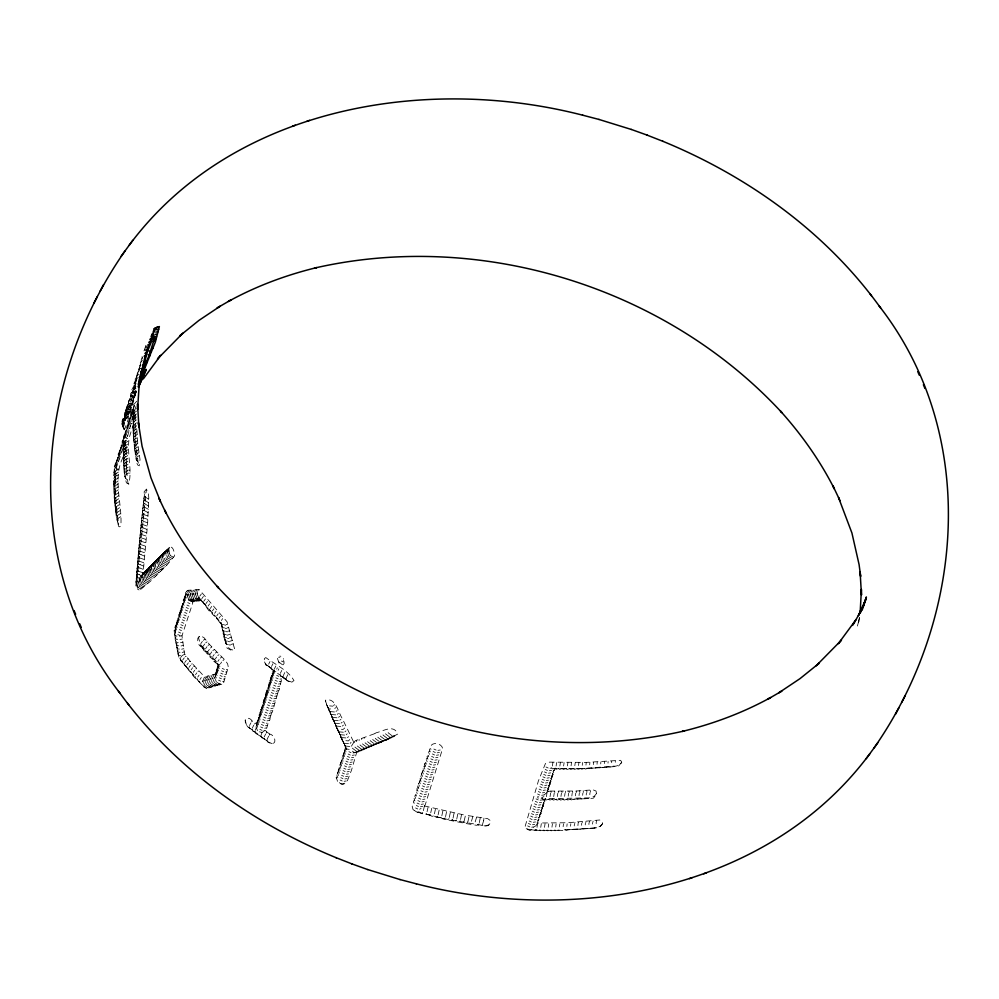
<?xml version="1.0" encoding="UTF-8"?>
<svg xmlns="http://www.w3.org/2000/svg" width="999" height="999" viewBox="0 0 999 999"><rect width="100%" height="100%" fill="white"/><g stroke="black" fill="none" stroke-linecap="round" stroke-linejoin="round"><path stroke-width="0.75" stroke-dasharray="5 3.75" d="M169.505 553.646L168.694 548.339L170.055 546.753C173.589 546.74 174.438 552.872 174.538 555.943L166.746 565.234L150.674 581.068L140.522 589.497L138.037 589.323L136.726 585.776L136.688 582.055L146.428 489.148L148.376 493.231L148.776 497.602L147.602 523.938L143.069 573.588L140.372 577.584M267.757 718.381L269.967 718.056L269.967 719.617L268.331 722.901L266.233 723.288M203.297 682.18L202.997 680.556L204.52 676.81L190.197 661.326L184.778 654.27L184.253 651.897L181.98 635.776L192.682 603.146L192.645 601.523L190.459 600.736M126.573 479.532L124.775 476.036L126.386 482.817L128.784 484.053C132.467 469.48 126.648 453.321 129.183 438.099C131.606 428.509 136.701 418.381 133.754 409.178L133.404 407.729L135.702 405.644M137.725 461.738L136.089 458.404L136.301 461.8L137.7 465.01L139.236 465.796L140.022 459.465L137.762 443.581L136.588 425.774L133.367 428.134M125.424 417.582L127.647 417.432L125.449 417.832L122.203 421.615L122.19 424.95M122.303 422.127L127.647 417.432M122.977 457.48C112.175 478.808 122.54 503.546 120.829 525.924L119.543 526.86L118.594 526.373L116.983 519.767L119.543 526.86M126.586 463.361C127.135 454.72 126.274 446.89 123.963 439.135L123.963 439.135M219.256 668.606L218.356 666.221L219.018 664.347L200.799 644.805L198.701 638.536L198.764 637.125L200.374 635.726L204.008 637.662L209.465 644.455L225.412 660.489L227.672 664.01L228.434 667.919L228.022 669.218L226.311 669.692M164.885 552.722L170.055 546.753M167.407 549.475L166.159 551.46M118.332 474.987C112.575 475.836 112.213 483.641 115.434 487.237L116.109 504.445L118.357 522.852M116.408 468.406L115.11 467.382L115.085 463.923L116.858 461.838L115.934 463.436L116.658 466.783M117.42 464.323L116.696 460.989L117.632 459.378L115.847 461.463L115.872 464.922M118.194 461.875L117.457 458.529L118.394 456.93L116.608 459.016L116.633 462.462M118.956 459.415L118.219 456.081L119.156 454.47L117.37 456.555L117.395 460.002M119.718 456.968L118.906 451.648L120.692 449.562L119.755 451.161L120.479 454.508M121.254 452.048L120.517 448.713L121.453 447.115L119.668 449.188L119.693 452.647M122.015 449.6L121.279 446.253L122.215 444.655L120.429 446.74L120.454 450.187M122.328 423.826L122.877 426.423M122.777 447.14L122.053 443.806L122.977 442.207L121.191 444.28L121.229 447.739M123.814 424.987L123.052 423.201L124.013 420.129M123.539 444.692L122.727 439.373L124.513 437.3L123.576 438.898M124.55 422.627L123.789 420.841L124.75 417.782M125.275 420.279L124.525 418.494L125.474 415.422L123.764 417.42L123.789 420.841M123.826 438.836L124.376 435.876L123.376 439.747L124.176 441.945M125.724 437.062L124.338 437.912L124.251 434.465L126.036 432.38L125.1 433.991L125.712 437.038L129.021 438.748M123.052 426.086L123.489 427.247L126.036 417.844L125.25 416.146L126.211 413.074L124.5 415.072L124.525 418.494M125.849 413.186L125.961 410.364L127.672 408.366L126.723 411.438L127.472 413.224M126.748 415.572L125.986 413.786L126.948 410.726L125.237 412.712L125.25 416.146M126.598 434.877L125.874 431.531L126.798 429.932L125.012 432.018L125.05 435.464M127.36 432.417L126.636 429.083L127.56 427.472L125.787 429.558L125.812 433.004M128.134 429.97L127.31 424.65L129.096 422.565L128.159 424.163L128.896 427.51M131.968 400.262C130.282 397.078 128.509 403.933 129.658 397.177L134.378 390.759L135.976 392.682L126.036 417.819L124.825 415.746L125.3 417.145L122.165 420.891M129.658 425.05L128.933 421.715L129.858 420.117L128.072 422.19L128.097 425.649M130.419 422.602L129.695 419.255L130.619 417.657L128.846 419.742L128.871 423.189M130.994 395.729L130.931 397.227L131.968 395.991L129.87 398.439L129.795 400L130.794 398.813L128.771 401.173L128.709 402.797L129.658 401.66L126.698 406.68L126.723 411.438M131.181 420.142L130.457 416.808L131.393 415.209L129.608 417.282L129.633 420.741M131.955 417.694L131.131 412.375L132.917 410.302L131.98 411.9L132.717 415.234M133.479 412.787L132.755 409.44L133.679 407.842L131.893 409.927L131.93 413.374M133.754 409.178L133.516 406.993L134.44 405.382L132.667 407.467L132.692 410.926M135.889 383.391L134.528 389.073L135.439 387.475L135.889 388.499M136.726 379.083L136.576 375.849L138.137 374.076M137.275 373.239L137.2 374.925L138.112 373.826L136.251 375.999L136.189 377.734L137.063 376.685L135.277 378.771L135.202 380.569L136.039 379.57L134.341 381.556L134.266 383.404L135.052 382.455L133.429 384.353L133.354 386.263L134.116 385.352L131.743 389.972C130.594 396.803 132.33 389.747 133.991 392.969M137.625 375.749L137.487 372.527L138.511 371.353L138.536 372.402M138.337 372.19L138.424 369.218L140.085 367.32M139.473 369.068L139.361 365.909L141.084 363.948M139.423 367.769L139.361 369.33L140.347 368.144L138.324 370.492M140.409 365.746L140.322 362.6L141.334 361.426M140.484 366.546L140.547 365.047M141.184 362.113L141.296 359.29L142.757 357.592M142.045 358.454L142.12 356.481M144.755 349.887L144.83 348.089L146.616 346.016M137.75 586.063L135.989 582.067L137.038 580.094M137.712 581.218L136.251 578.746L137.425 576.623M137.974 577.897L136.513 575.412L137.812 573.151M145.742 347.053L145.817 345.317M139.373 574.65L138.287 574.625L136.788 572.09L138.249 569.617M138.524 571.241L137.063 568.756L138.561 566.271M138.811 567.919L137.338 565.434L139.011 562.961M140.197 564.66L139.123 564.635L137.625 562.1L139.136 559.59M143.669 562.674L139.41 561.301L138.561 560.164L137.962 558.029L139.798 556.418M139.685 557.942L138.224 554.845L140.135 553.109M141.071 554.67L139.997 554.645L138.499 552.11L140.459 549.787M144.53 552.697L140.31 551.311L139.435 550.149L138.849 548.026L140.322 546.241M140.597 547.952L139.123 544.855L141.121 543.156M139.435 574.7L141.246 575.961L137.924 580.669L139.573 586.525M145.13 546.028L140.921 544.642L140.047 543.481L139.46 541.358L141.446 539.835M145.442 542.694L141.234 541.308L140.359 540.134L139.785 538.024L141.259 536.251M145.754 539.36L141.558 537.962L140.684 536.8L140.097 534.69L142.095 533.179M146.066 536.038L141.883 534.627L141.009 533.466L140.422 531.356L142.42 529.845M146.391 532.704L142.208 531.293L141.334 530.119L140.759 528.021L142.745 526.51M143.594 527.984L142.545 527.959L141.034 525.437L143.082 523.176M147.04 526.036L142.882 524.625L141.995 523.439L141.433 521.341L143.419 519.842M147.377 522.702L143.232 521.291L142.345 520.104L141.771 518.006L143.769 516.508M147.727 519.368L143.581 517.944L142.682 516.758L142.12 514.672L144.118 513.174M147.964 516.008L143.931 514.61L143.032 513.411L142.47 511.326L144.43 509.815M148.177 512.712L143.394 510.077L142.832 507.992L144.693 506.431M148.439 509.328L143.756 506.73L143.194 504.645L144.955 503.046M148.501 506.068L144.118 503.384L143.556 501.311L145.055 499.575M148.589 502.759L144.48 500.049L143.931 497.964L145.454 496.253M148.676 499.288L144.855 496.703L144.306 494.63L145.692 492.944M141.521 575.549L142.432 581.118M143.906 573.089L144.805 578.633M146.304 570.629L147.19 576.148M148.714 568.169L149.6 573.663M151.149 565.709L152.023 571.178M154.833 562L155.694 567.432M158.566 558.291L159.403 563.686M162.325 554.57L163.162 559.927M167.407 549.587L168.232 554.907M175.437 635.676L174.525 634.24C176.011 642.894 175.474 631.118 175.162 628.309L186.638 591.483L188.074 590.284L199.176 589.46L227.06 621.803L234.49 648.563L231.219 650.262L227.098 648.151L225.587 642.32C224.625 635.888 223.476 627.497 220.03 621.366L199.912 598.901L199.413 597.252M175.624 632.442L174.837 630.581L175.824 627.497L174.038 629.582L174.613 634.615L175.499 633.666M175.974 638.923L175.087 637.512C174.912 642.757 177.098 640.634 176.011 636.962M176.386 629.994L175.574 624.675L177.36 622.589L176.361 625.674L177.148 627.534M176.523 642.157L175.649 640.784C175.275 645.479 177.872 644.33 176.498 640.284M177.073 645.404L176.224 644.043L176.885 647.677L176.985 643.618M177.922 625.074L177.123 623.214L178.122 620.142L176.336 622.215L176.361 625.674M177.635 648.638L176.798 647.302L177.472 650.923L177.472 646.952M178.684 622.627L177.897 620.766L178.883 617.682L177.098 619.767L177.123 623.214M178.209 651.86L177.385 650.561L178.072 654.17L177.972 650.287M179.445 620.167L178.659 618.306L179.645 615.234L177.859 617.307L177.897 620.766M180.207 617.719L179.395 612.399L181.181 610.327L180.182 613.398L180.981 615.259M178.784 655.094L177.997 653.808L179.633 659.602L182.792 662.712L182.33 661.163M181.743 612.812L180.944 610.951L181.943 607.867L180.157 609.952L180.182 613.398M182.505 610.352L181.718 608.491L182.705 605.406L180.919 607.492L180.944 610.951M183.267 607.904L182.48 606.031L183.466 602.959L181.693 605.044L181.718 608.491M184.028 605.444L183.242 603.583L184.241 600.499L182.455 602.584L182.48 606.031M184.803 602.996L183.978 597.677L185.764 595.591L184.778 598.676L185.564 600.536M186.326 598.076L185.539 596.216L186.526 593.144L184.74 595.217L184.778 598.676M216.321 678.009L215.559 676.223L216.121 672.14L219.018 664.347M217.058 675.661L216.296 673.875L216.92 671.365M217.782 673.314L217.033 671.528L217.67 668.993M218.519 670.953L217.757 669.168L218.406 666.633M218.494 666.82L218.968 664.585M220.829 622.29L221.703 626.348L222.14 625.449M222.178 627.122L221.653 626.086L222.452 629.682L222.952 628.696M222.902 630.431L222.39 629.42L223.277 632.592M225.125 640.334L224.663 639.385L225.574 642.519M257.692 727.284L256.593 723.763L252.098 721.003C250.911 718.543 246.491 716.458 245.217 720.042L246.828 726.51L249.35 727.796L249.213 726.573M256.955 724.375L256.006 727.022L256.743 728.683M274.513 673.289L273.738 670.317L270.642 677.921L270.854 679.545L269.88 680.257L270.142 681.917L269.156 682.654L269.393 684.352L268.394 685.102L268.644 686.788L267.645 687.537L267.882 689.223L266.895 689.972L267.133 691.658L266.146 692.419L264.847 699L263.861 699.775L264.073 701.473L263.074 702.247L263.299 703.945L262.3 704.72L262.525 706.418L261.513 707.192L261.75 708.89L260.739 709.652L260.964 711.363L259.94 712.162L260.152 713.91L259.166 714.747L259.34 716.458L256.855 722.564L256.905 725.424M257.63 719.892L258.466 724.837M257.667 722.976L257.73 721.59M258.404 717.319L259.228 722.377M258.441 720.516L258.529 718.993M259.99 719.929L259.166 714.747M259.94 712.162L260.751 717.469M259.965 715.609L260.152 713.91M261.526 715.022L260.964 711.363M262.287 712.562L261.75 708.89M263.049 710.102L262.525 706.418M286.164 678.309L286.426 680.356L290.547 682.467L293.993 680.719C288.736 670.716 274.775 664.148 265.771 657.567L264.323 658.678L264.548 661.937L265.946 665.147L268.456 666.445L268.319 665.209M263.811 707.654L263.137 702.172M264.573 705.194L264.073 701.473M265.347 702.747L264.847 699M266.109 700.287L265.622 696.528M266.87 697.839L266.371 694.093M267.632 695.379L267.133 691.658M268.406 692.931L267.695 687.474M269.168 690.471L268.644 686.788M269.93 688.024L269.393 684.352M269.88 680.294L270.692 685.564M269.905 683.703L270.142 681.917M270.642 677.921L271.453 683.104M270.667 681.243L270.854 679.545M272.228 680.656L271.391 675.599M272.153 673.264L272.989 678.196M272.203 676.335L272.277 674.812M272.914 671.028L273.751 675.749M272.964 673.888L273.014 672.502M278.484 661.65L282.442 664.772L279.096 663.061L277.41 658.428L278.821 658.553M353.434 741.558L342.445 718.843C338.099 712.25 335.577 696.902 325.349 700.274L327.01 705.669L332.892 706.168M346.665 749.525L325.999 703.346M334.265 721.328L334.365 722.727M335.539 724.188L335.639 725.586M336.825 727.11L336.925 728.446M344.443 751.835L338.449 769.754L337.25 776.46L336.226 777.434L337.899 782.342L342.02 784.452L346.778 782.329L351.498 770.204L356.78 752.035L386.426 740.122L397.677 734.09C393.981 723.8 382.904 731.368 375.974 732.854L374.388 733.953M338.112 729.957L338.211 731.318M339.398 732.804L339.51 734.178M338.449 769.754L339.31 773.126M339.185 767.294L340.047 770.766M340.696 735.651L340.796 737.025M339.935 764.834L340.784 768.406M340.671 762.362L341.508 766.046M341.995 738.498L342.095 739.859M341.408 759.914L342.245 763.686M342.145 757.542L342.982 761.325M342.882 755.157L343.718 758.965M343.306 741.358L343.406 742.682M343.619 752.771L344.455 756.605M345.192 754.245L344.355 750.399L345.916 747.077M344.618 744.218L344.705 745.479M345.929 751.885L345.092 748.014M374.438 733.766L355.369 740.659L353.983 742.707M356.768 740.684L356.518 741.633M415.684 798.513L414.76 795.953L415.971 794.929L415.534 793.406L416.683 792.357L417.058 788.336L418.156 787.299L417.832 785.863L418.906 784.827L418.593 783.378L419.667 782.342L421.653 773.501L425.025 765.197L424.712 763.773L425.799 762.761L425.474 761.338L426.573 760.339L426.236 758.94L427.385 757.991L426.998 756.593L428.209 755.656L427.759 754.233L429.021 753.321L428.559 751.935L429.845 751.011L429.445 749.65L431.568 746.553L431.281 745.229C434.403 741.795 441.845 743.918 442.632 748.438L425.324 804.57L424.063 806.655L419.63 809.252M541.87 811.001L540.084 813.198L541.87 811.113L541.446 809.714L542.632 808.478L542.22 807.229L543.406 806.006L543.006 804.757L545.479 799.038M542.632 808.478L540.846 810.738L541.446 809.714M543.406 806.006L541.608 808.291L542.22 807.229M544.168 803.533L542.382 805.831L543.006 804.757M544.93 801.061L543.144 803.383L543.781 802.284M548.751 788.785L546.965 791.108L548.751 788.785L549.113 785.127L550.287 783.915L549.875 782.692L551.048 781.48L550.624 780.256L551.81 779.095L551.323 777.909C553.496 775.436 552.622 772.327 554.545 769.742L554.095 768.593L555.107 768.381L583.528 768.493L613.611 766.121C616.458 766.895 624.238 763.548 620.579 760.314L586.326 762.387L549.487 762.137L545.466 763.498L538.386 780.956L525.224 826.086L525.824 828.333L529.607 830.431L532.642 829.295M549.525 786.35L547.727 788.661L548.364 787.562M550.287 783.915L548.488 786.201L549.113 785.127M551.048 781.48L549.25 783.74L549.875 782.692M551.81 779.095L550.024 781.293L550.624 780.256M551.236 792.269L550.948 791.083L576.123 791.033L593.044 789.847L596.041 791.033L596.578 794.43L593.331 798.213L588.136 798.576M540.621 812.262L541.096 813.523L539.81 814.822L539.41 818.656L537.025 823.014L567.644 822.751L599.675 819.992L601.735 821.116L602.659 823.713L599.412 827.497L594.417 827.971M621.778 762.187L618.531 766.133L613.523 766.608M123.789 428.271L124.063 429.108L123.751 427.797M123.027 426.935L124.276 429.458L124.251 428.783M135.414 414.573L135.739 441.133L138.024 461.8L139.236 465.796M464.135 821.016L465.497 815.209L487.687 818.656L490.047 820.354L490.472 822.989L488.311 825.549L483.878 826.36L481.993 825.311L445.479 818.993L416.084 811.65L413.074 809.627L412.175 806.593L413.886 802.771L413.399 801.198L414.548 800.099L414.061 798.476L415.259 797.489M467.869 821.802L469.18 815.808M127.547 417.27L131.543 403.546L136.151 392.02M182.904 642.22L180.494 642.694M123.626 427.085L123.589 427.797L123.014 426.286M124.288 423.514L123.039 421.278L123.564 422.814M135.389 414.835L133.142 410.726L136.638 408.154M118.382 472.09L113.961 475.012L115.572 478.434L115.434 487.237M118.307 477.797L113.973 480.781M115.472 484.353L113.761 480.781M123.739 427.547L124.063 428.371M480.282 817.706L479.108 823.688M115.572 478.434L116.521 467.045L127.685 435.764L135.926 406.456M424.275 806.605L423.376 810.639M427.972 807.529L427.06 811.725M431.68 808.428L430.744 812.774M435.402 809.302L434.428 813.81M439.123 810.139L438.124 814.809M442.844 810.951L441.833 815.783M446.578 811.737L445.542 816.72M450.312 812.499L449.25 817.644M454.046 813.223L452.972 818.531M457.792 813.923L456.693 819.38M461.538 814.597L460.414 820.216M483.653 820.604L483.953 818.156M537.624 823.476L537 827.384M541.333 823.626L540.746 827.372M547.002 792.844L546.391 796.653M552.947 762.374L552.347 766.008M545.042 823.738L544.492 827.334M550.624 792.981L550.049 796.653M556.668 762.562L556.106 766.033M548.738 823.825L548.239 827.259M554.233 793.094L553.696 796.615M560.389 762.574L559.865 766.008M552.435 823.888L551.972 827.16M557.829 793.181L557.33 796.54M564.11 762.612L563.611 765.971M556.131 823.913L555.706 827.022M561.426 793.243L560.963 796.453M567.932 762.637L567.345 765.896M559.802 823.913L559.428 826.86M565.022 793.268L564.597 796.328M571.515 762.712L571.078 765.796M563.486 823.875L563.136 826.673M568.606 793.281L568.219 796.178M575.262 762.599L574.812 765.671M567.145 823.825L566.845 826.448M572.177 793.256L571.84 796.003M578.921 762.549L578.533 765.509M570.816 823.725L570.541 826.198M575.749 793.194L575.449 795.803M582.592 762.524L582.255 765.309M574.462 823.613L574.238 825.923M579.32 793.119L579.045 795.566M586.263 762.462L585.951 765.097M582.879 793.006L582.642 795.304M578.109 823.463L577.922 825.611M589.922 762.374L589.66 764.834M586.425 792.869L586.226 795.017M581.743 823.288L581.593 825.274M593.568 762.249L593.356 764.56M589.959 792.707L589.81 794.692M585.364 823.076L585.264 824.899M597.215 762.1L597.04 764.247M588.985 822.839L588.923 824.5M600.849 761.925L600.711 763.91M592.594 822.577L592.569 824.075M604.482 761.725L604.37 763.536M596.191 822.289L596.203 823.613M608.091 761.488L608.029 763.136M611.7 761.226L611.675 762.712M615.297 760.926L615.309 762.249M123.052 423.201L123.014 417.832L125.499 413.136L124.7 414.086L124.775 412.237L126.486 410.252L125.649 411.251L125.724 409.453L127.772 406.793M128.759 403.146L128.621 403.833L128.646 400.774L129.82 399.45M133.042 396.665L132.093 395.691L130.694 395.966M131.656 392.919L132.005 392.083M133.416 391.571L133.292 392.32L133.391 389.81L134.703 388.286M136.513 378.708L137.188 377.46M137.525 374.75L137.412 375.512M139.46 368.032L139.286 368.868M140.359 364.747L140.235 365.559M859.452 617.482L858.74 621.678L859.565 617.694M223.714 631.992L223.102 633.728L224.026 635.901M224.5 635.277L223.851 637.025L224.725 639.647L225.312 638.536M333.092 719.804L332.992 718.568M209.34 649.4L207.954 651.348M211.751 651.86L210.389 653.895M222.652 618.618L221.378 620.504M221.603 662.05L220.429 663.898M184.291 657.817L182.667 660.064M186.326 660.327L184.74 662.537M188.386 662.824L186.838 664.997M201.398 593.93L199.738 596.216M203.396 596.453L201.786 598.701M190.472 665.309L188.973 667.444M205.432 598.963L203.858 601.173M192.582 667.782L191.121 669.879M207.492 601.46L205.956 603.633M194.73 670.254L193.294 672.302M202.36 641.433L200.811 643.643M209.59 603.945L208.079 606.081M196.865 672.839L195.504 674.712M204.658 644.055L203.159 646.228M211.701 606.43L210.227 608.516M199.076 675.137L197.74 677.11M213.836 608.891L212.412 610.938M206.993 646.678L205.544 648.801M201.298 677.559L199.987 679.495M215.996 611.338L214.61 613.349M218.194 613.773L216.845 615.746M220.392 616.308L219.106 618.131M214.161 654.52L212.862 656.418M216.608 657.055L215.347 658.928M219.106 659.527L217.882 661.413M273.763 670.379L271.678 669.592L271.228 667.444M143.731 586.813L140.847 585.352L140.135 583.691M333.491 705.469L334.74 704.682M335.989 711.388L337.2 710.564M337.25 714.335L338.436 713.486M338.511 717.282L339.672 716.408M339.785 720.217L340.921 719.33M341.059 723.139L342.17 722.24M342.332 726.061L343.431 725.137M343.619 728.97L344.692 728.021M344.905 731.88L345.966 730.906M346.203 734.777L347.227 733.79M347.502 737.662L348.514 736.663M348.813 740.546L349.787 739.522M350.125 743.418L351.086 742.369M351.411 746.191L354.245 741.645M483.666 820.629L482.155 825.474L480.169 825.836L478.246 824.774M533.241 827.372L536.038 825.686L537.986 821.902M334.74 708.428L335.964 707.617M859.465 617.844L857.317 626.173L859.502 618.856M134.415 393.444L135.727 393.256L129.907 414.548L124.488 429.795L122.427 426.011M126.623 446.478L122.989 457.417M268.993 666.633L273.738 670.317M264.56 739.048L247.777 726.86L245.717 723.95M283.666 677.697L280.407 675.711L280.12 674.025M286.676 679.844L283.766 677.347M122.74 421.103L122.39 425.099L123.551 427.784M122.29 423.601L123.089 420.154M142.745 575.112L144.443 572.352M145.13 572.639C152.46 562.699 145.08 570.154 146.316 574.013M147.54 570.167L149.188 567.482M148.751 568.918L150.387 566.271M149.962 567.682L152.984 563.386L166.296 550.486M151.186 566.445L153.234 563.411M153.634 563.96L155.232 561.388M154.87 562.712L156.456 560.164M157.343 560.214L159.191 557.392M158.591 558.965L160.389 556.206M163.624 553.97L165.11 551.61M168.719 548.951L169.63 547.464M356.343 751.161L352.497 748.313L352.085 745.341M159.84 557.717L161.588 555.019M167.432 550.212L168.519 548.476M187.625 592.844L188.923 590.571M189.273 592.607L190.509 590.397M190.921 592.37L192.083 590.259M192.582 592.132L193.631 590.159M194.256 591.883L195.192 590.059M195.941 591.633L196.753 589.959M197.627 591.383L198.314 589.885M205.319 678.97L207.23 676.111L216.159 673.776M207.255 678.446L208.142 676.261M209.216 677.921L210.115 675.661M211.164 677.384L212.1 675.074M213.137 676.847L214.136 674.425M215.11 676.311L215.459 674.974M359.053 740.559L359.303 739.635M361.601 739.485L361.825 738.636M364.148 738.386L364.348 737.649M124.4 419.405L127.635 417.819L128.371 416.133L136.089 391.221M132.767 404.083L131.294 404.308M131.806 407.704L130.295 407.942M249.525 725.549L250.874 722.914M268.644 664.185L269.98 661.563M252.41 727.859L253.783 725.162M271.528 666.508L272.889 663.811M255.332 730.157L256.231 727.909M274.438 668.806L275.824 666.033M276.673 669.193L277.372 667.782M278.134 670.304L278.846 668.88M261.226 734.702L262.063 732.442L266.321 729.607L268.144 723.014M280.332 673.338L281.755 670.429M264.211 736.937L265.647 733.965M283.316 675.574L284.765 672.602M267.208 739.148L268.669 736.113M286.326 677.797L287.787 674.75M134.69 396.865L133.354 397.053M251.798 721.84L252.098 721.003M254.67 724.125L255.007 723.201M266.433 733.054L266.758 731.942L265.409 730.369M269.43 735.227L269.767 734.065L266.77 731.93M134.178 397.777L131.543 396.004M133.953 397.44L133.317 397.427M136.039 391.358L132.592 402.023L136.176 391.358L132.855 400.449L135.976 392.682M123.102 420.854L122.29 424.026M122.84 422.315L123.814 420.404M274.176 669.655L274.513 671.615L275.849 671.753M255.057 731.018L255.469 733.154L258.266 734.927L258.217 734.265M256.743 733.179L256.793 733.828M261.014 735.376L261.351 737.474L264.111 738.885L264.023 737.537M267.045 739.672L267.32 741.72L271.441 743.818C277.959 743.556 274.001 734.552 269.767 734.065M329.483 711.525L335.439 712.037M334.515 723.151L340.597 723.676M335.789 726.036L341.908 726.573M339.635 734.652L345.841 735.189M340.921 737.499L347.165 738.049M336.738 727.647L342.22 740.346L348.501 740.908M252.123 728.795L252.572 730.956L255.045 732.155M283.129 676.173L283.429 678.246L286.064 679.507M327.173 706.131L328.796 708.89L334.166 709.103M330.744 714.447L336.725 714.959M331.993 717.357L338.012 717.869M333.254 720.254L339.298 720.779M328.334 708.878L337.063 728.908L343.219 729.445M338.349 731.78L344.53 732.329M343.519 743.194L349.837 743.756M344.83 746.016L351.173 746.59M341.92 739.085L346.141 748.85L350.312 749.6L353.821 752.21M544.193 794.929L547.964 791.508M127.635 417.819L125.487 418.082L122.24 421.865M283.629 659.178L283.304 658.628M132.867 418.668L132.155 418.718M131.219 414.348L132.155 412.749L130.37 414.835L130.394 418.281M127.397 426.623L128.334 425.025L126.548 427.097L126.573 430.557M124.301 435.452L124.763 434.652L123.876 435.689L123.314 449.787L125.599 453.846M122.815 441.346L123.739 439.747L121.965 441.833L121.99 445.279M118.993 453.621L119.917 452.023L118.132 454.095L118.169 457.554M115.172 465.896L116.096 464.298L114.311 466.371L113.811 477.872L115.522 481.381M184.066 599.65L185.002 598.051L183.217 600.124L183.242 603.583M179.483 614.373L180.419 612.774L178.634 614.86L178.659 618.306M175.662 626.648L176.586 625.049L174.813 627.122L174.837 630.581M553.434 770.853L553.084 771.478L554.208 770.154M552.747 773.189L552.31 773.925L553.746 772.252M552.122 775.474L551.548 776.385L553.171 774.487M551.323 777.909L550.786 778.833L552.572 776.735M544.555 799.812L543.906 800.923L545.392 799.013M539.81 814.822L539.323 815.659L541.108 813.561M538.985 817.369L538.548 818.106L540.159 816.233M538.149 819.942L537.787 820.566L539.173 818.943M353.933 752.434L358.579 751.885M361.114 750.836L356.468 751.41M363.673 749.737L358.991 750.374M366.233 748.651L361.526 749.337M368.781 747.577L364.073 748.301M371.328 746.503L366.621 747.24M373.863 745.441L369.168 746.178M378.921 743.306L374.6 744.155M383.928 741.233L379.682 741.957M384.627 739.797L388.873 739.023M391.233 737.936L387.125 738.536M393.494 736.85L389.71 737.412M419.056 811.588L418.668 812.224L421.166 813.498L429.707 815.034M422.777 812.562L422.315 813.111M426.498 813.511L425.999 814.085M433.429 815.958L432.142 816.358L429.782 815.159L430.232 814.422M440.846 817.706L435.814 817.257L433.491 816.083L433.966 815.309M437.712 816.171L437.125 816.845M479.083 823.8L478.396 824.924L476.461 825.274L465.334 823.438L443.169 818.98L440.934 817.831L441.458 816.995M445.204 817.794L444.567 818.543M448.963 818.568L448.301 819.355M452.722 819.317L452.035 820.129M456.481 820.042L455.769 820.878M460.252 820.728L459.503 821.603M464.011 821.39L463.249 822.302M467.807 822.002L466.995 822.951M550.062 768.293L551.76 767.931M551.673 768.056L552.847 768.955L555.469 768.094M554.732 768.531L556.093 769.317L559.178 768.219M558.466 768.631L559.765 769.392L562.874 768.318M542.782 799.862L545.729 798.8M562.187 768.706L563.436 769.43L566.57 768.393M545.017 799.225L546.341 799.987L549.338 798.925M565.896 768.743L567.107 769.442L570.254 768.443M548.651 799.325L549.912 800.062L552.947 799.025M526.223 828.708L533.291 830.569L536.351 829.445M569.605 768.755L570.766 769.43L573.938 768.456M552.26 799.387L553.496 800.112L556.543 799.1M531.943 829.807L536.975 830.669L540.059 829.582M573.314 768.743L574.425 769.392L577.622 768.431M555.881 799.437L557.067 800.124L560.127 799.138M535.676 829.932L540.659 830.743L543.768 829.682M577.01 768.693L578.071 769.317L581.293 768.393M559.49 799.45L560.626 800.112L563.723 799.15M580.694 768.618L581.705 769.205L584.952 768.318M539.385 830.019L544.33 830.793L547.464 829.757M563.099 799.437L564.185 800.074L567.295 799.15M584.378 768.518L585.339 769.08L588.611 768.206M543.094 830.082L547.989 830.806L551.148 829.794M566.695 799.4L567.744 800.012L570.866 799.1M588.049 768.381L592.257 768.069M546.803 830.119L551.66 830.793L554.832 829.807M570.292 799.337L571.291 799.912L574.437 799.038M591.72 768.219L595.891 767.906M550.599 830.181L555.307 830.743L558.503 829.794M573.876 799.237L577.996 798.938M595.379 768.019L599.525 767.719M554.208 830.107L558.953 830.669L562.175 829.744M577.447 799.113L581.555 798.813M599.025 767.794L603.146 767.494M557.904 830.044L562.599 830.569L565.846 829.669M581.018 798.963L585.089 798.663M602.659 767.544L606.755 767.244M565.272 829.869L566.233 830.431L569.492 829.57M584.577 798.788L588.623 798.488M606.293 767.269L610.352 766.957M568.943 829.732L573.139 829.432M572.602 829.57L576.785 829.27M576.261 829.382L580.407 829.07M579.907 829.158L584.028 828.845M583.553 828.908L587.649 828.596M587.187 828.621L591.246 828.321M609.914 766.957L613.948 766.645M202.997 680.556L202.273 681.867M602.672 823.538L599.987 826.41L596.153 827.846L561.613 829.969M123.077 420.379L123.938 418.881M123.077 420.616L123.839 419.48M123.139 421.091L123.814 419.78M157.68 558.941L156.106 561.463L156.93 566.183M163.873 552.809L162.4 555.057L162.338 557.929M148.389 568.256L152.01 564.66M215.472 674.787L216.134 673.826M596.615 793.393L594.48 796.041L590.559 797.826L545.604 798.725M144.48 572.302C148.401 568.019 142.095 574.537 143.918 576.485M201.611 600.199L197.814 601.186L193.544 598.688M190.21 599.163L194.493 601.71L198.127 601.123M146.216 570.441L147.128 569.605M143.069 573.588L144.668 572.102M126.623 408.416L128.659 403.234M122.927 419.805L123.651 418.943L122.19 420.654L122.49 426.273M136.551 411.076L133.054 413.673L135.302 417.632M115.847 472.602L114.198 469.193L115.409 468.081M276.161 691.383L279.221 690.147L282.13 676.685M143.893 350.874L145.592 348.888M136.613 378.084L135.564 381.993L137.263 386.526M131.743 392.332L130.694 393.569L130.607 396.528M126.698 408.017L127.672 406.88M136.676 401.236L133.429 405.02L132.867 419.418L135.215 423.564M133.404 407.729L133.454 408.466M122.178 421.366L125.412 417.345L127.435 416.97L124.201 418.793M133.129 410.801L134.041 413.436M133.117 413.623L133.928 416.358M125.574 445.042L123.601 441.296L127.61 438.499M114.023 472.152L118.469 469.205M113.923 475.049L114.823 477.722M146.428 489.148L144.181 491.758L144.256 495.404M144.518 494.268L143.881 498.738M144.143 497.602L143.506 502.085M143.769 500.949L143.132 505.419M143.406 504.283L142.77 508.753M143.044 507.629L142.42 512.1M142.682 510.964L142.07 515.434M142.333 514.31L141.721 518.768M141.983 517.644L141.371 522.102M141.646 520.979L141.034 525.437M141.296 524.313L140.697 528.783M140.971 527.659L140.372 532.117M140.634 530.993L140.047 535.452M140.31 534.328L139.723 538.786M139.997 537.662L139.41 542.107M139.673 540.996L139.098 545.442M139.361 544.33L138.799 548.776M139.061 547.664L138.499 552.11M138.761 550.998L138.199 555.444M138.461 554.333L137.912 558.766M138.174 557.667L137.625 562.1M137.887 560.988L137.338 565.434M137.6 564.323L137.063 568.756M137.325 567.657L136.788 572.09M137.05 570.978L136.513 575.412M136.776 574.313L136.251 578.746M136.513 577.647L135.989 582.067M136.251 580.968L135.839 585.814L137.238 589.023L139.048 589.947M139.248 577.897L140.085 583.591M144.418 572.165L140.335 576.773L140.222 579.595L141.92 584.065M146.89 569.605L142.707 574.325L143.619 579.87M149.288 567.145L145.105 571.865L145.991 577.397M151.748 564.635L147.502 569.405L148.389 574.912M154.183 562.162L149.925 566.945L150.812 572.427M155.369 560.976L152.372 564.472L153.247 569.929M157.73 558.628L153.609 563.236L154.47 568.681M158.916 557.454L156.069 560.764L156.081 564.135M161.276 555.132L157.318 559.527L158.167 564.934M162.412 554.008L159.815 557.055L160.652 562.437M164.71 551.785L161.064 555.806L161.9 561.176M165.846 550.686L163.586 553.321L164.423 558.678M166.933 549.662L164.86 552.085L165.684 557.417M169.018 547.714L166.134 550.836L166.958 556.156M187.25 590.734L185.514 592.769L185.539 596.216M199.388 636.375L197.814 638.211L197.702 641.033L199.388 645.566L200.861 646.316L200.424 644.879M218.818 664.497L217.745 665.746L217.757 669.168M218.057 666.87L217.008 668.094L217.033 671.528M217.295 669.255L216.271 670.454L216.296 673.875M216.546 671.64L215.547 672.802L215.559 676.223M269.181 682.629L269.143 686.151M268.444 685.052L268.369 688.611M266.958 689.897L266.845 693.518M266.221 692.332L266.084 695.978M265.484 694.755L265.322 698.426M264.723 697.202L264.548 700.886M263.923 699.687L263.786 703.333M262.35 704.657L262.262 708.241M261.563 707.142L261.501 710.701M260.764 709.627L260.727 713.149M376.386 744.38L372.065 745.242M381.443 742.245L377.135 743.069M143.406 573.401L141.633 576.048L141.533 578.945M154.445 562.187L152.472 564.959L152.385 567.844M162.762 553.871L161.139 556.306L161.076 559.165M275.399 693.843L277.647 693.506L278.409 691.058M274.638 696.291L276.885 695.966L277.672 693.506M273.876 698.751L276.124 698.413L276.935 695.953M269.28 713.473L272.39 712.225L276.186 698.401M268.519 715.933L270.766 715.596L271.553 713.136M270.067 717.956L270.766 715.596M283.067 664.847L284.091 663.423L283.903 661.251L282.043 659.003M180.619 657.579L182.317 655.406L184.778 654.27M356.78 752.035L354.845 752.534M359.303 750.998L357.355 751.51M361.788 750.012L359.865 750.474M364.31 748.963L361.438 749.5M366.908 747.839L364.91 748.376M369.455 746.777L367.432 747.314M372.003 745.704L369.955 746.241M374.538 744.617L372.49 745.167M377.085 743.531L375.037 744.08M379.632 742.444L377.572 742.981M382.192 741.345L380.119 741.882M384.74 740.247L382.679 740.771M387.275 739.173L385.227 739.66M488.886 824.874L484.94 825.936L481.993 825.311M139.435 370.854L140.097 370.254M136.214 379.47L137.338 378.658M135.215 382.367L136.201 381.468M134.266 385.277L135.514 384.315M133.342 388.199L135.964 386.663M134.753 388.961L135.777 388.361M133.479 392.207L134.178 391.583L136.051 392.257M133.441 393.032L134.965 392.332M132.218 395.854L133.866 395.067M131.031 398.688L132.792 397.802M129.882 401.523L131.768 400.549M128.771 404.383L130.782 403.321M127.697 407.255L128.709 406.568M126.661 410.139L128.921 408.891M125.662 413.037L128.047 411.688M124.7 415.946L127.21 414.51M123.789 418.868L126.998 416.908M133.129 422.34L136.413 419.892M133.217 425.237L136.488 422.827M133.541 431.044L136.688 428.733M133.754 433.941L136.788 431.705M134.016 436.85L137.025 434.652M123.501 446.928L127.835 444.043M123.526 449.737L127.76 446.915M134.303 439.76L137.275 437.612M123.589 452.547L127.722 449.8M134.628 442.669L137.525 440.584M123.689 455.357L127.71 452.684M135.002 445.579L137.762 443.581M123.814 458.179L127.735 455.569M135.402 448.501L138.199 446.653M123.976 461.001L127.797 458.454M135.852 451.411L138.599 449.6M124.176 463.823L127.884 461.351M136.326 454.333L138.986 452.572M124.413 466.658L128.022 464.248M136.838 457.255L139.348 455.469M124.688 469.493L128.184 467.157M125 472.327L128.384 470.054M114.011 483.691L118.219 480.894M125.337 475.162L128.621 472.964M114.111 486.6L118.219 483.853M114.248 489.498L118.257 486.825M114.435 492.395L118.319 489.797M114.648 495.304L118.431 492.782M114.897 498.201L118.569 495.754M115.197 501.111L118.756 498.738M115.522 504.033L118.968 501.723M115.884 506.943L119.218 504.707M116.296 509.852L119.518 507.704M116.733 512.774L119.843 510.689M117.208 515.696L120.205 513.686M117.732 518.618L120.604 516.683M129.87 470.005L129.196 470.317M130.107 472.927L129.42 473.214M204.907 639.223L203.346 640.272M186.164 656.331L185.265 656.68M188.174 658.816L187.325 659.165M207.18 641.833L205.682 642.869M190.122 661.388L189.41 661.638M209.465 644.455L208.054 645.441M192.27 663.786L191.521 664.085M211.85 646.99L210.439 648.014M194.393 666.208L193.656 666.533M214.236 649.537L212.862 650.561M196.528 668.643L195.816 668.968M216.621 652.097L215.309 653.096M198.651 671.103L198.014 671.39M219.018 654.657L217.794 655.619M221.528 657.13L220.304 658.129M222.952 660.576L224.026 659.627M124.176 418.606L125.387 417.744M124.251 418.993L127.285 417.382M124.313 419.193L127.31 417.632M188.549 599.4L192.844 601.972L194.992 601.623M128.709 403.808C131.656 403.559 129.783 402.285 130.307 403.184M133.029 419.468L136.463 416.933M232.755 649.974C229.046 649.662 226.298 645.479 226.124 641.783M204.695 677.16L206.094 676.935M227.585 669.505L223.476 683.279L208.853 687.924L206.855 686.95L208.853 687.924M207.942 687.462L206.368 688.236L202.735 686.375L201.711 683.653M542.807 797.177L543.931 796.515M269.056 720.529L266.995 720.841M221.466 623.314L219.618 622.639L218.906 621.016M182.43 638.96L179.945 639.435M229.745 630.819L227.784 631.256M230.707 634.028L228.559 634.577M231.668 637.25L229.333 637.886M232.555 640.496L230.12 641.183M233.416 643.756L230.919 644.48M217.307 663.261L218.294 665.921L219.98 666.258M545.666 798.863L542.882 799.862M128.746 406.518L129.833 406.094M136.513 413.986L132.992 416.595L135.252 420.579M127.959 441.171L123.514 444.13L125.774 448.189M145.142 585.689L142.033 584.128M179.42 636.176L181.98 635.776M226.261 624.625L227.647 624.188M227.023 627.946L228.721 627.509M181.044 645.953L183.366 645.454M181.606 649.213L183.804 648.676M182.168 652.459L184.253 651.897M135.277 394.106L132.58 392.282M126.286 463.286L126.349 466.121M126.448 468.968L126.698 466.221M128.784 484.053L127.997 483.216L126.586 471.815M203.147 601.81L202.435 601.523M205.095 604.32L204.495 604.033M202.585 646.553L201.411 646.503M204.87 649.15L203.734 649.125M207.155 651.748L206.094 651.735M209.528 654.308L208.466 654.345M211.913 656.867L210.889 656.917M214.31 659.415L213.324 659.49M216.721 661.95L215.796 662.05M219.006 664.497L218.294 664.585M394.667 735.838L392.282 736.35L395.729 735.764M390.347 737.399L392.307 736.925M387.787 738.523L389.835 738.036M125.412 417.107L127.273 416.77M161.801 570.229L161.001 569.83L161.601 570.067M160.577 571.465L160.24 571.291M196.566 601.373L191.87 598.925M199.713 600.874L195.23 598.438M221.778 684.39L218.706 683.691L220.816 684.228M219.693 684.977L216.708 684.253L218.756 684.79M217.62 685.551L214.723 684.802L216.683 685.351M215.447 686.151L212.737 685.339L214.548 685.913M213.249 686.75L210.764 685.888L212.4 686.475M211.051 687.337L208.803 686.425L210.19 687M386.426 740.122L382.23 740.858M418.768 812.249L417.52 812.487L413.074 809.627M129.358 409.253L130.794 409.041M128.621 411.6L130.032 411.401M127.884 413.961L129.233 413.761M127.16 416.308L128.371 416.133M131.393 421.166L132.168 421.054M130.619 423.626L131.431 423.501M129.858 426.086L130.694 425.961M129.096 428.534L129.957 428.409M128.334 430.994L129.221 430.856M126.798 435.901L127.685 435.764M126.036 438.349L126.898 438.224M125.275 440.809L126.111 440.684M124.513 443.256L125.312 443.144M123.739 445.716L124.525 445.604M122.977 448.164L123.726 448.064M225.574 672.052L226.823 671.865M224.85 674.4L226.061 674.213M224.113 676.748L225.312 676.573M223.376 679.108L224.55 678.933M222.652 681.455L223.726 681.293M280.756 676.66L281.656 676.523M279.982 679.12L281.581 678.883M279.221 681.568L281.006 681.306M278.459 684.028L280.382 683.741M277.697 686.475L279.757 686.176M276.935 688.935L279.133 688.611M273.102 701.211L275.349 700.873M272.34 703.658L274.588 703.321M271.578 706.118L273.826 705.781M270.816 708.566L273.064 708.229M270.055 711.026L272.29 710.689M265.459 725.749L267.245 725.486M264.698 728.209L266.296 727.971M263.936 730.656L264.835 730.519M352.984 752.959L355.144 752.647M352.247 755.319L354.408 755.007M351.511 757.679L353.671 757.367M350.774 760.039L352.934 759.727M350.037 762.399L352.197 762.087M437.974 750.349L440.222 750.012M349.3 764.759L351.461 764.447M437.212 752.796L439.46 752.459M348.564 767.12L350.724 766.807M436.451 755.256L438.698 754.919M347.827 769.48L349.987 769.168M435.689 757.704L437.937 757.379M347.103 771.84L349.263 771.528M434.927 760.164L437.162 759.827M346.366 774.2L348.526 773.888M434.153 762.612L436.401 762.287M345.629 776.56L347.789 776.248M433.391 765.072L435.639 764.735M344.892 778.92L347.053 778.608M432.629 767.519L434.877 767.195M344.156 781.28L346.316 780.968M431.868 769.979L434.115 769.642M431.093 772.439L433.341 772.102M430.332 774.887L432.579 774.55M429.57 777.347L431.818 777.01M428.808 779.794L431.056 779.457M428.047 782.254L430.282 781.917M427.272 784.702L429.52 784.377M426.511 787.162L428.758 786.825M549.3 770.753L551.548 770.416M425.749 789.61L427.997 789.285M548.538 773.201L550.786 772.876M424.987 792.07L427.235 791.732M547.777 775.661L550.024 775.324M424.213 794.517L426.461 794.193M547.015 778.109L549.25 777.784M423.451 796.977L425.699 796.64M546.241 780.569L548.488 780.231M422.689 799.437L424.937 799.1M545.479 783.016L547.727 782.692M421.928 801.885L424.175 801.548M544.717 785.476L546.965 785.139M421.166 804.345L423.414 804.008M543.956 787.936L546.203 787.599M420.392 806.792L422.639 806.455M543.181 790.384L545.429 790.047M542.42 792.844L544.667 792.507M541.658 795.291L543.906 794.954M541.508 797.389L542.632 797.227M541.121 798.626L542.245 798.451M540.134 800.199L542.382 799.874M539.36 802.659L541.608 802.322M538.598 805.107L540.846 804.782M537.837 807.567L540.084 807.229M537.075 810.014L539.323 809.689M536.313 812.474L538.548 812.137M535.539 814.934L537.787 814.597M534.777 817.382L537.025 817.045M534.015 819.842L536.263 819.505M533.254 822.289L535.501 821.952M532.479 824.749L534.727 824.412M531.718 827.197L533.329 826.96M133.716 400.474L132.305 400.674M472.902 816.445L470.741 823.588M476.635 817.095L474.488 824.2M131.443 406.968L128.584 407.093M116.895 469.018L118.481 468.943M134.365 394.692L135.065 394.63M146.716 529.37L143.644 528.009M144.83 549.363L140.609 547.976M144.243 556.018L141.109 554.682M143.956 559.353L139.71 557.979M143.394 566.008L140.247 564.697M143.119 569.33L139.972 568.031M142.845 572.664L138.561 571.303M225.762 625.212L224.338 624.875M226.523 628.533L225.075 628.221M227.285 631.855L225.824 631.555M228.047 635.164L226.586 634.889M228.821 638.473L227.497 638.324M229.608 641.783L228.134 641.533M230.407 645.079L228.921 644.855M262.063 732.442L259.428 731.817M343.993 784.09L340.522 783.578L337.287 780.931M547.976 791.458L550.924 791.071M194.143 601.236L190.285 599.412M272.215 743.681L268.269 742.057L264.573 738.998M292.083 682.18L287.987 680.881L286.763 679.482M128.521 406.518L129.907 407.455M138.836 567.969L139.922 567.994M138.024 577.959L139.111 577.984M137.75 581.293L137.999 582.629M221.853 624.412L223.651 624.462M222.577 627.747L224.375 627.784M223.301 631.068L225.112 631.118M224.051 634.39L225.849 634.44M175.624 635.976L177.085 636.013M224.8 637.712L226.598 637.749M176.174 639.248L177.647 639.273M225.549 641.021L227.36 641.058M176.723 642.494L178.222 642.532M226.323 644.33L228.122 644.367M177.298 645.754L178.809 645.791M177.859 649L179.395 649.038M178.446 652.247L180.007 652.285M179.046 655.494L180.619 655.531M274.088 670.579L273.726 671.428M594.492 828.059L591.183 828.408M424.35 805.918L465.284 815.234M192.582 601.523L193.419 601.873M278.496 657.205L279.932 657.28M201.224 600.611L196.928 598.189M165.297 566.358L165.497 566.508M164.073 567.594L164.261 567.757M162.837 568.831L162.25 568.593L163.024 568.993M159.141 572.539L158.516 572.302L159.303 572.702M200.387 600.099L198.714 599.375M198.851 600.387L197.04 599.65M197.315 600.686L195.379 599.924M195.754 600.961L193.731 600.199M279.732 656.106L280.844 656.281M131.943 405.045L129.545 403.446M590.159 790.284L590.509 792.082M132.942 401.411L130.569 399.825M170.542 555.706L173.489 557.23M169.256 556.955L172.29 558.491M167.969 558.191L171.004 559.727M166.696 559.44L169.73 560.976M165.409 560.689L168.456 562.212M164.148 561.925L167.183 563.461M162.874 563.174L165.921 564.697M161.613 564.41L164.66 565.933M160.352 565.646L163.399 567.17M159.103 566.883L162.15 568.406M157.854 568.131L160.901 569.642M156.606 569.368L159.653 570.879M155.369 570.591L158.416 572.115M154.133 571.828L157.193 573.339M152.909 573.064L155.956 574.575M151.673 574.3L154.733 575.799M150.462 575.536L153.509 577.035M149.238 576.76L152.298 578.259M148.027 577.996L151.086 579.495M146.816 579.22L149.875 580.719M145.617 580.456L148.676 581.942M144.418 581.68L147.477 583.166M143.219 582.904L146.291 584.403M139.673 586.588L142.308 587.762M138.486 587.812L140.871 588.798M217.183 682.529L218.506 683.304M215.197 683.091L216.508 683.853M213.212 683.653L214.523 684.415M211.226 684.215L212.537 684.952M209.253 684.765L210.577 685.501M207.293 685.314L208.604 686.038M205.344 685.851L206.656 686.575M135.177 426.473L133.829 425.187C132.392 418.394 132.23 428.896 135.252 429.47M133.841 428.134C132.517 421.678 132.255 431.605 135.227 432.317M133.916 431.081C132.605 424.75 132.38 434.515 135.315 435.239M134.028 434.041C132.742 427.809 132.542 437.425 135.439 438.174M134.178 437C132.867 430.781 132.755 440.384 135.589 441.108M134.353 439.972C133.067 433.878 132.979 443.294 135.789 444.056M134.578 442.932L133.866 440.422L134.066 444.143L136.014 446.99M134.203 443.968L134.341 447.077L136.289 449.937M135.127 448.888L134.453 446.403L134.665 450.025L136.588 452.884M135.464 451.86L134.815 449.413L135.015 452.959L136.925 455.831M135.827 454.832L135.202 452.41L135.414 455.906L137.313 458.778M136.676 460.801L135.627 455.407L136.239 457.817M125.574 456.68L124.251 455.432C122.877 448.763 122.64 458.916 125.574 459.528M124.263 458.304C122.927 451.773 122.715 461.738 125.612 462.375M124.326 461.176C123.014 454.782 122.815 464.56 125.687 465.222M123.689 461.825L123.864 465.322L125.799 468.081M124.563 466.933C123.277 460.789 123.139 470.217 125.936 470.941M124.725 469.817C123.464 463.798 123.364 473.039 126.111 473.801M124.937 472.702C123.689 466.795 123.614 475.874 126.336 476.66M114.698 486.538C113.474 480.007 113.037 489.235 115.497 490.197M114.735 489.485C113.549 483.204 113.099 492.157 115.597 493.169M114.81 492.445C113.624 486.263 113.224 495.104 115.697 496.128M114.173 493.169L114.336 496.703L115.809 499.05M115.06 498.364C113.911 492.37 113.574 501.023 116.034 502.047M115.247 501.323C114.061 495.392 113.824 504.033 116.271 505.032M115.472 504.295L114.748 501.785L114.96 505.494L116.521 507.992M115.722 507.267L115.035 504.77L115.235 508.441L116.783 510.926M116.021 510.239L115.347 507.767L115.547 511.376L117.158 513.948M116.346 513.211L115.697 510.764L115.909 514.323L117.545 516.933M116.721 516.196L116.084 513.761L116.296 517.27L117.944 519.905M269.106 666.383C265.946 665.484 263.911 661.862 264.323 658.678M188.474 600.149L190.672 601.161M545.978 766.995L548.176 768.006M187.712 602.609L189.91 603.621M545.217 769.455L547.415 770.466M186.95 605.069L189.136 606.068M544.455 771.902L546.64 772.914M186.189 607.517L188.374 608.528M543.693 774.362L545.879 775.374M185.414 609.977L187.612 610.976M542.919 776.822L545.117 777.821M184.653 612.424L186.85 613.436M542.157 779.27L544.355 780.281M183.891 614.885L186.089 615.896M281.406 661.051L283.241 661.9M541.396 781.73L543.593 782.729M183.129 617.332L185.315 618.344M540.634 784.178L542.819 785.189M182.367 619.792L184.553 620.804M539.872 786.638L542.057 787.649M181.593 622.24L183.791 623.251M539.098 789.085L541.296 790.097M180.831 624.7L183.029 625.711M538.336 791.545L540.534 792.557M180.07 627.147L182.255 628.159M537.574 793.993L539.76 795.004M179.308 629.607L181.493 630.619M276.673 675.361L278.858 676.373M537.662 796.465L538.748 796.977M433.891 749.05L436.088 750.062M178.546 632.067L180.732 633.066M537.275 797.702L538.374 798.201M275.899 677.821L278.097 678.833M433.129 751.498L435.327 752.509M536.051 798.9L538.236 799.912M177.772 634.515L179.97 635.526M275.137 680.269L277.335 681.281M432.367 753.958L434.553 754.969M535.277 801.36L537.474 802.372M274.375 682.729L276.561 683.741M431.605 756.405L433.791 757.417M534.515 803.82L536.713 804.819M273.614 685.177L275.799 686.188M430.831 758.865L433.029 759.877M533.753 806.268L535.939 807.279M272.839 687.637L275.037 688.648M430.07 761.313L432.267 762.324M532.991 808.728L535.177 809.727M272.078 690.084L274.275 691.096M222.24 668.431L224.35 669.392M429.308 763.773L431.493 764.784M532.217 811.176L534.415 812.187M271.316 692.544L273.514 693.556M221.516 670.779L223.614 671.753M428.546 766.233L430.731 767.232M531.456 813.636L533.653 814.647M270.554 695.004L272.739 696.003M220.779 673.139L222.877 674.1M427.784 768.681L429.97 769.692M530.694 816.083L532.892 817.095M269.792 697.452L271.978 698.463M220.042 675.486L222.153 676.448M427.01 771.141L429.208 772.152M529.932 818.543L532.117 819.555M269.018 699.912L271.216 700.923M219.318 677.834L221.416 678.808M426.248 773.588L428.446 774.6M529.17 820.991L531.356 822.002M268.256 702.359L270.454 703.371M218.581 680.194L220.679 681.156M425.487 776.048L427.672 777.06M528.396 823.451L530.594 824.462M267.495 704.819L269.68 705.831M424.725 778.496L426.91 779.507M527.634 825.898L529.832 826.91M266.733 707.267L268.918 708.279M423.951 780.956L426.148 781.967M265.959 709.727L268.157 710.739M423.189 783.403L425.387 784.415M265.197 712.175L267.395 713.186M348.913 751.698L351.024 752.672M422.427 785.863L424.625 786.875M264.435 714.635L266.633 715.646M348.176 754.058L350.287 755.032M421.665 788.311L423.851 789.322M263.674 717.095L265.859 718.094M347.44 756.418L349.55 757.392M420.904 790.771L423.089 791.782M262.912 719.542L265.097 720.554M346.703 758.778L348.813 759.752M420.129 793.231L422.327 794.23M262.138 722.002L264.335 723.001M345.966 761.138L348.077 762.112M419.368 795.679L421.566 796.69M261.376 724.45L263.574 725.461M345.242 763.498L347.34 764.472M418.606 798.139L420.791 799.15M260.614 726.91L262.799 727.921M344.505 765.858L346.603 766.832M417.844 800.586L420.03 801.598M259.852 729.357L262.038 730.369M343.768 768.219L345.879 769.193M417.082 803.046L419.268 804.058M343.032 770.579L345.142 771.553M416.308 805.494L418.506 806.505M342.295 772.939L344.405 773.9M415.547 807.954L417.744 808.965M341.558 775.299L343.668 776.26M340.821 777.659L342.932 778.621M340.097 780.019L342.195 780.981M166.483 565.097L166.721 565.247M157.767 573.751L158.079 573.938M156.543 574.987L156.781 575.137M155.295 576.211L155.482 576.323M124.063 429.108L122.353 425.274M199.9 598.838L198.626 597.939M203.484 602.36L203.946 603.846L199.912 598.901M214.136 614.909L214.51 616.183L208.853 610.601L203.946 603.846M218.569 619.842L218.918 621.028L214.498 616.171M212.337 658.079L212.675 659.265L208.616 655.856L205.482 651.523M217.607 664.335L213.399 660.926L212.675 659.253M184.378 663.711L184.827 665.209L182.792 662.712M186.451 666.246L186.888 667.694L184.827 665.209M202.048 684.79L193.968 676.81L186.888 667.694M199.4 598.576L198.689 598.114M197.702 598.851L196.99 598.376M196.016 599.125L195.305 598.638M194.33 599.4L193.619 598.901M192.657 599.662L191.945 599.15M189.31 600.149L188.636 599.662M206.368 688.236L201.486 684.365L184.565 664.934L179.271 657.779L178.459 653.633M327.547 705.943L327.01 705.294M328.796 708.89L327.872 707.354M330.057 711.812L329.121 710.277M331.318 714.747L330.382 713.199M332.592 717.657L331.643 716.096M333.866 720.566L332.917 719.005M335.14 723.463L334.178 721.89M336.426 726.36L335.464 724.774M339.011 732.117L338.037 730.519M340.309 734.989L339.323 733.378M341.621 737.861L340.622 736.238M344.243 743.556L343.231 741.92M345.567 746.39L344.543 744.742M346.89 749.225L345.866 747.564M391.995 735.689L388.236 732.854L387.899 729.944M389.423 736.837L385.651 734.003L385.314 731.106M386.85 737.999L383.079 735.152L382.729 732.255M384.278 739.135L380.507 736.3L380.157 733.391M381.718 740.271L377.947 737.424L377.572 734.515M379.17 741.395L375.374 738.561L375.012 735.639M376.611 742.519L372.814 739.672L372.44 736.75M279.982 674.899L277.622 673.401M374.063 743.618L370.267 740.783L369.88 737.849M371.516 744.73L367.719 741.882L367.32 738.948M368.981 745.816L365.172 742.969L364.772 740.034M366.446 746.902L362.625 744.055L362.212 741.121M363.911 747.976L360.09 745.129L359.677 742.182M361.376 749.05L357.555 746.203L357.13 743.256M358.853 750.112L355.032 747.264L354.595 744.305M542.42 798.401L543.169 798.963M134.128 393.094L132.592 390.597L133.117 392.132M135.265 390.072L136.051 390.709M134.453 392.957L135.365 393.793M283.054 677.359L280.182 675.474M271.228 668.568L268.331 666.321M266.945 740.871L263.936 738.723M260.951 736.55L258.192 734.852M252.123 729.932L249.226 727.684M134.853 386.463L134.378 385.065L135.664 387.237M133.966 389.298L133.466 387.824L134.803 390.097M132.58 397.702L132.268 396.815L133.129 398.226M131.418 400.437L131.094 399.488L132.018 400.999M129.233 405.956L128.846 404.857L129.895 406.581M128.184 408.728L127.785 407.555L128.883 409.39M127.185 411.526L126.761 410.277L127.922 412.225M125.899 413.598L126.973 415.047M124.413 419.98L123.913 418.506L125.1 420.629M123.376 446.965L125.674 451.011M114.935 474.787L114.086 472.077L115.672 475.487M201.885 601.323L201.436 599.812M205.981 606.318L205.557 604.894M180.769 660.164L180.295 658.616M208.079 608.803L207.667 607.417M188.961 670.154L188.549 668.768M329.171 709.864L329.27 710.938M221.466 623.813L221.041 623.001M223.639 633.741L223.202 633.016M224.375 637.037L223.951 636.338M225.836 643.568L225.499 642.969M586.713 790.484L586.975 792.244M583.166 790.659L583.428 792.369M579.632 790.833L579.882 792.469M576.123 791.033L576.323 792.544M572.527 791.083L572.752 792.594M568.955 791.146L569.18 792.607M565.397 791.208L565.609 792.594M561.863 791.295L562.025 792.557M558.241 791.233L558.429 792.482M554.645 791.183L554.845 792.394M123.002 426.498L123.764 428.034M133.854 419.293L132.917 416.521M133.816 425.174L132.967 419.568L133.816 422.24M122.365 424.8L123.414 427.185M124.238 455.432L123.401 449.937L124.238 452.559M203.147 648.913L203.946 650.736L205.494 651.535L205.107 650.199M200.836 646.291L203.159 648.925L202.747 647.552M125.449 478.484L124.488 473.126L125.175 475.599M117.57 522.152L116.521 516.77L117.133 519.18M547.614 789.997L547.976 791.083M430.706 748.775L430.981 749.425M429.845 751.011L430.219 751.885M429.021 753.321L429.445 754.332M428.209 755.656L428.683 756.792M427.385 757.991L427.922 759.252M426.573 760.339L427.16 761.7M425.799 762.761L426.386 764.16M425.025 765.197L425.624 766.608M424.25 767.619L424.862 769.068M423.476 770.054L424.1 771.515M422.702 772.477L423.339 773.975M421.928 774.912L422.565 776.423M421.178 777.384L421.803 778.883M420.417 779.869L421.041 781.33M419.667 782.342L420.279 783.79M418.906 784.827L419.518 786.25M418.156 787.299L418.743 788.698M417.407 789.784L417.982 791.158M416.683 792.357L417.22 793.606M415.971 794.929L416.458 796.066M414.548 800.099L414.922 800.973M413.886 802.771L414.16 803.421M337.874 773.838L338.574 775.486M337.25 776.46L337.837 777.846M197.103 593.955L197.103 592.444L197.515 594.967M195.417 594.23L195.404 592.707L195.829 595.267M193.731 594.517L193.731 592.956L194.156 595.566M192.058 594.792L192.058 593.206L192.495 595.866M190.397 595.067L190.384 593.443L190.846 596.166M188.736 595.329L188.736 593.693L189.198 596.465M187.088 595.591L187.088 593.918L187.562 596.753M214.735 678.146L214.735 677.06L214.96 678.683M212.762 678.721L212.762 677.609L212.999 679.283M210.789 679.283L210.789 678.146L211.039 679.869M208.828 679.844L208.828 678.683L209.091 680.456M206.88 680.406L206.88 679.208L207.143 681.031M204.945 680.956L204.945 679.732L205.22 681.605M122.615 425.025L122.927 425.811M122.64 425.999L122.927 426.86M126.786 469.055L126.985 471.915M256.805 728.783L257.505 730.656M197.765 595.354L198.639 597.677M196.079 595.654L196.928 597.939M194.393 595.941L195.242 598.201M126.224 414.323L125.774 413.012L125.986 413.786M192.72 596.228L193.556 598.451M191.059 596.503L191.87 598.701M189.398 596.778L190.21 598.95M187.75 597.052L188.561 599.2M122.49 425.237L122.677 426.261M169.655 553.883L170.28 555.544M215.397 679.382L216.396 682.042M168.369 555.132L168.993 556.793M213.424 679.969L214.423 682.617M167.095 556.381L167.72 558.041M165.822 557.642L166.446 559.29M211.463 680.531L212.45 683.191M164.56 558.891L165.172 560.539M209.503 681.106L210.489 683.753M163.287 560.139L163.911 561.788M207.542 681.668L208.541 684.315M162.038 561.388L162.65 563.024M205.607 682.23L206.593 684.877M160.777 562.624L161.388 564.273M159.528 563.873L160.14 565.521M203.671 682.779L204.658 685.426M158.279 565.122L158.891 566.758M157.043 566.358L157.655 568.006M155.807 567.607L156.418 569.243M154.57 568.843L155.182 570.479M153.346 570.092L153.958 571.728M152.123 571.328L152.735 572.964M150.899 572.564L151.511 574.2M149.688 573.813L150.3 575.436M148.476 575.049L149.088 576.673M147.278 576.286L147.877 577.897M146.079 577.522L146.678 579.133M144.88 578.758L145.479 580.369M143.681 579.982L144.293 581.605M142.495 581.218L143.107 582.829M137.8 586.151L138.399 587.749M138.511 374.637L138.649 374.912M134.216 444.031L134.84 445.904M122.315 424.45L122.515 425.499M122.402 425.312L122.602 426.036M123.601 441.333L124.475 443.993M123.489 444.205L124.363 446.84M124.288 449.7L123.426 447.053M123.701 461.875L124.425 464.048M114.236 469.293L115.085 471.853M114.748 480.656L113.874 477.984M114.698 483.591L113.849 480.931M114.186 493.194L114.91 495.404M216.333 617.382L216.708 618.606M211.95 612.424L212.35 613.736M209.79 609.927L210.202 611.288M214.81 660.676L215.135 661.813M209.902 655.469L210.252 656.705M207.492 652.846L207.867 654.12M199.463 681.206L199.812 682.392M197.228 678.746L197.59 679.969M195.017 676.261L195.404 677.547M192.844 673.776L193.232 675.099M190.684 671.278L191.096 672.639M271.291 678.159L271.428 678.796M267.47 690.434L267.607 691.058M262.887 705.157L263.024 705.794M259.053 717.432L259.203 718.056M142.145 359.915L142.308 360.627M183.866 600.499L184.003 601.123M179.283 615.222L179.42 615.859M131.019 415.197L131.156 415.834M175.462 627.497L175.599 628.121M127.198 427.472L127.335 428.096M122.078 423.476L122.452 425.611M122.615 442.195L122.752 442.832M118.781 454.47L118.931 455.094M114.96 466.745L115.11 467.37M122.265 423.776L122.427 425.487M424.712 763.773L424.762 764.41M423.951 766.208L424.001 766.882M423.176 768.631L423.239 769.355M422.415 771.066L422.477 771.827M421.653 773.501L421.715 774.3M420.891 775.961L420.954 776.747M420.129 778.433L420.192 779.183M419.355 780.906L419.418 781.618M418.593 783.378L418.643 784.065M417.832 785.863L417.882 786.5M327.934 707.042L327.997 707.916M326.673 704.17L326.735 704.882M325.349 700.274L325.474 701.847M331.718 715.646L331.818 716.857M330.457 712.774L330.544 713.91M344.355 750.399L344.455 751.797M337.799 773.613L337.712 772.302M337.025 775.836L336.963 774.874M336.226 777.434L336.263 778.059M256.855 722.564L256.955 724.213M245.217 720.042L245.379 723.039M596.615 820.716L596.628 821.765M593.019 821.066L593.044 822.052M589.422 821.353L589.447 822.314M585.814 821.653L585.839 822.539M582.192 821.977L582.217 822.739M578.571 822.202L578.583 822.914M574.937 822.364L574.949 823.051M122.253 423.476L122.34 424.837M168.694 549.6L168.694 551.698M167.407 550.849L167.42 552.947M166.134 552.11L166.134 554.195M164.86 553.359L164.86 555.432M163.599 554.607L163.599 556.68M159.815 558.354L159.815 560.414M158.566 559.602L158.566 561.65M157.318 560.851L157.318 562.899M154.845 563.336L154.845 565.372M153.609 564.585L153.609 566.608M151.161 567.057L151.161 569.08M149.937 568.306L149.937 570.317M148.726 569.542L148.726 571.553M147.515 570.779L147.515 572.789M145.105 573.251L145.105 575.249M142.72 575.724L142.72 577.709M140.347 578.196L140.347 580.169M139.173 579.432L139.173 581.393M136.726 582.654L136.838 583.853L136.726 582.654M136.738 380.844L136.314 379.595L136.738 380.844M135.777 383.653L135.327 382.33L135.777 383.653"/><path stroke-width="1.5" d="M153.059 333.903L154.658 337.849L149.563 353.946M139.385 381.456L137.587 409.515L137.525 403.971L138.911 427.372L138.349 422.577L142.07 446.241L150.974 477.872L160.452 501.386L159.016 498.389L166.009 513.024L164.623 510.089C178.946 538.361 197.39 564.423 218.569 587.961L217.095 586.338C332.879 711.688 518.144 769.105 684.49 730.906L682.342 731.405C713.049 723.925 742.944 712.799 770.654 697.539L767.844 699.163L781.867 691.033L778.983 692.694L800.024 678.621L819.33 663.074L816.208 665.759L841.495 640.059L838.298 643.693L855.731 620.029L853.208 624.35M860.114 613.299L861.413 589.485L861.475 595.029L860.089 571.628L860.651 576.423L859.09 564.597L851.922 532.991L838.548 497.614L839.984 500.611M138.499 385.464L144.543 358.753L148.002 347.54L146.89 347.977M138.649 384.19L146.853 353.946M144.093 362.612L143.406 362.088M146.129 353.097L145.067 353.634M138.436 383.666L138.861 382.392M154.358 337.862L152.547 338.923L146.541 353.683M148.002 347.527L153.821 331.955L156.668 327.397L155.307 328.172M862.174 610.077L866.408 596.977L862.824 607.642L866.145 598.551L858.366 615.559L861.55 610.127L852.572 625.424M139.361 380.906L149.55 353.946M149.688 355.969L138.299 384.665M149.7 355.956L155.357 342.108L159.365 326.573L156.693 327.622M153.534 331.256L153.821 330.469M138.411 386.913L138.674 386.276M138.449 387.225L146.291 369.43L138.824 386.351M124.875 251.149C34.453 380.569 19.381 564.385 120.055 693.269M874.125 747.851C964.547 618.431 979.619 434.615 878.945 305.731M93.869 303.209L97.328 296.591M100.037 291.333L103.484 284.752M895.516 714.248L898.963 707.667M901.672 702.409L905.131 695.791M153.209 332.754L154.096 331.218M152.472 335.102L153.371 333.579M143.269 378.971L160.702 355.307L157.505 358.941L182.792 333.241L179.67 335.926L198.976 320.379L220.017 306.306L217.133 307.967L231.156 299.837L228.346 301.461C256.056 286.201 285.951 275.075 316.658 267.595L314.51 268.094C480.856 229.895 666.121 287.312 781.905 412.662L780.431 411.039C801.61 434.577 820.054 460.639 834.377 488.911L832.991 485.976L839.36 499.313M129.183 245.255C231.194 107.617 424.463 74.376 582.817 115.222M416.183 883.778C574.537 924.624 767.806 891.383 869.817 753.745M121.216 256.169L132.817 240.284M866.183 758.716L877.784 742.831M154.345 329.295L157.867 327.11M154.096 329.108L154.87 328.421M154.42 328.958L155.182 328.284M154.271 328.733L156.843 327.497M151.885 348.901L152.847 348.476M150.412 352.397L151.349 351.985M148.963 355.894L149.862 355.494M148.476 358.991L147.565 359.378M146.241 362.862L147.078 362.5M153.259 331.293L154.071 330.981M152.098 334.041L152.972 333.703M150.986 336.8L151.91 336.438M149.9 339.573L150.886 339.198M148.863 342.357L149.887 341.958M147.852 345.167L148.938 344.742M145.966 350.799L147.04 350.374M144.218 356.481L145.292 356.069M292.532 126.161L295.304 125.212M306.93 121.254L309.59 120.342M689.41 878.658L692.07 877.746M703.696 873.788L706.468 872.839M156.506 329.757L158.666 329.433M155.782 332.105L157.929 331.78M155.045 334.453L157.193 334.141M154.308 336.813L156.468 336.488M153.584 339.161L155.732 338.836M152.847 341.508L154.995 341.196M150.487 351.598L149.738 351.311M149.138 355.07L148.289 354.782M139.922 376.448L140.559 376.398M139.011 379.782L139.848 379.707M142.869 366.745L144.493 366.758M141.846 369.493L143.406 369.505M140.871 372.252L142.333 372.24M139.935 375.025L141.346 375.025M139.023 377.809L140.409 377.822M145.08 361.288L146.616 361.513M582.529 115.147L599.075 119.468M399.925 879.532L416.471 883.853M598.925 119.43L631.331 129.458M400.075 879.57L367.669 869.542M631.206 129.408L647.29 135.177M351.71 863.823L367.794 869.592M662.662 141.221L663.049 141.371C748.438 176.498 826.573 232.605 880.693 308.079M118.307 690.921C172.427 766.395 250.562 822.502 335.951 857.629L336.338 857.779M647.027 135.09L663.049 141.371M335.951 857.629L351.973 863.91M143.082 367.52L144.418 368.756M141.97 370.292L143.257 371.491M140.896 373.077L142.158 374.263M152.235 336.863L151.373 335.464M151.124 339.635L150.387 338.686M149.413 341.833L150.05 342.42M148.339 344.593L149.001 345.229M147.303 347.377L148.002 348.039M146.304 350.162L147.028 350.861M145.33 352.972L146.104 353.708M144.405 355.781L145.217 356.556M149.026 351.049L150.362 352.397M142.407 365.209L143.194 366.009M141.446 368.531L142.245 369.33M140.509 371.853L141.309 372.664M140.434 379.208L141.134 379.92M139.148 382.43L139.86 383.129M869.879 293.644L871.553 295.891M127.447 703.109L129.121 705.356M917.769 371.665L919.305 375.224M923.376 384.765L924.949 388.424M74.051 610.576L75.624 614.235M79.695 623.776L81.231 627.335M153.759 336.775L152.71 334.016M153.421 336.875L152.372 334.116M153.097 336.975L152.298 334.94M152.785 337.088L151.998 335.102M151.723 335.264L152.884 338.311M860.639 610.514L860.226 613.324L860.639 610.514"/></g></svg>
